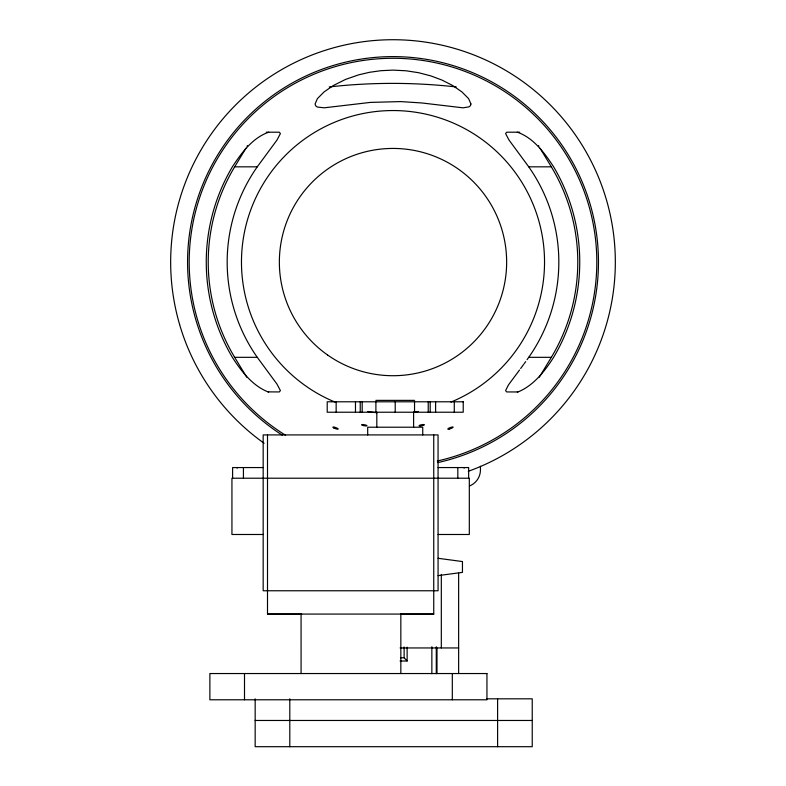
<?xml version="1.0" encoding="UTF-8"?>
<svg xmlns="http://www.w3.org/2000/svg" width="786" height="786" viewBox="0 0 786 786"><rect width="100%" height="100%" fill="white"/><g stroke="black" fill="none" stroke-linecap="round" stroke-linejoin="round"><path stroke-width="1.18" d="M435.601 412.228L435.601 401.793M247.069 146.284L247.452 145.636M539.314 377.201L539.717 376.533M245.89 148.299L234.67 166.829A184.769 184.769 0 0 0 234.67 357.325L245.89 375.855M540.11 375.855L551.34 357.325A184.769 184.769 0 0 0 551.34 166.829L540.11 148.299M268.714 132.195C252.552 137.756 241.43 152.995 232.381 166.829A186.734 186.734 0 0 0 232.381 357.325C241.253 371.169 252.316 385.602 267.997 391.88L279.295 391.939L280.415 390.583L276.967 384.079L257.258 357.325A165.826 165.826 0 0 1 257.258 166.829L276.967 140.075L280.415 133.571L279.295 132.205L266.267 132.195M519.733 132.195L506.705 132.205L505.585 133.571L509.033 140.075L528.742 166.829A165.826 165.826 0 0 1 528.742 357.325L527.072 359.674M525.677 361.629L524.007 363.947M523.447 364.714L520.656 368.496M519.556 369.97L508.483 384.875L505.585 390.583L506.705 391.939L517.994 391.959C533.625 385.533 544.757 371.228 553.619 357.325A186.734 186.734 0 0 0 553.619 166.829C544.57 152.995 533.458 137.756 517.286 132.195M518.003 391.88L517.286 391.959M438.077 575.617L462.453 572.375L462.453 561.548L438.077 558.296M329.226 86.951C371.464 82.166 413.986 82.235 456.224 86.932M234.67 166.829L257.258 166.829M528.742 166.829L551.34 166.829M234.67 357.325L257.258 357.325M528.742 357.325L551.34 357.325M375.816 400.369L414.615 400.369M263.172 467.562L232.607 467.562L232.607 478.212M438.077 467.562L468.643 467.562L468.643 478.212M438.077 534.49L469.311 534.49L469.311 478.212L231.939 478.212L231.939 534.49L263.172 534.49L263.172 434.913L438.057 434.913L438.077 590.767L263.172 590.767L263.172 534.323M267.505 614.072L433.744 614.072M301.726 614.151L267.505 614.151L267.505 478.212M400.742 614.151L433.744 614.151L433.744 478.212M400.103 647.949L458.641 647.949M400.614 657.774L404.122 657.774L407.128 661.016L400.064 661.016M486.603 698.823L532.24 698.823L532.24 746.7L255.165 746.7L255.165 698.823M255.165 720.467L532.24 720.467M268.714 391.959L267.997 391.88M246.293 376.533L246.686 377.201M538.548 145.636L538.931 146.284M301.067 614.072L301.087 673.543M497.607 698.823L497.607 746.7M480.452 466.236L480.452 469.881A17.321 17.321 0 0 1 469.507 485.984M464.113 467.562L464.113 468.22M458.641 573.191L458.641 673.523M457.816 467.562L457.816 478.212M454.279 401.793L454.279 412.228M452.314 673.543L452.314 699.786M441.319 574.419L441.319 647.949M436.996 647.949L436.996 673.523M436.279 646.721L436.279 673.72M433.744 434.913L433.744 477.868M431.858 646.721L431.858 673.72M430.197 401.793L430.197 412.228M428.232 401.793L428.232 412.228M422.74 434.913L422.74 427.211L367.691 427.211L367.691 434.913M414.536 401.793L414.536 412.228M413.613 412.228L413.613 427.211M407.128 647.163L407.128 661.016M404.122 646.947L404.122 657.774M400.84 614.072L400.84 673.543M395.211 401.793L395.211 412.228M376.818 412.228L376.818 427.211M375.895 401.793L375.895 412.228M362.189 401.793L362.189 412.228M360.234 401.793L360.234 412.228M355.478 401.793L355.478 412.228M336.153 401.793L336.153 412.228M289.798 698.823L289.798 746.7M267.505 434.913L267.505 477.868M244.505 673.543L244.505 699.786M243.434 467.562L243.434 478.212M237.126 467.562L237.126 468.22M335.062 402.088A151.521 151.521 0 0 1 272.781 169.845A151.521 151.521 0 0 1 513.229 169.845A151.521 151.521 0 0 1 450.938 402.088M418.26 411.481A151.521 151.521 0 0 1 413.613 412.188M377.054 412.758A151.521 151.521 0 0 1 367.74 411.481M285.593 435.277A203.8 203.8 0 0 1 254.065 112.968A203.8 203.8 0 0 1 573.348 167.153A203.8 203.8 0 0 1 437.252 461.018M179.63 324.549A222.33 222.33 0 0 1 393 39.722A222.359 222.359 0 0 1 468.26 471.305M264.116 443.255A222.359 222.359 0 0 1 179.611 324.559M437.753 462.6A205.46 205.46 0 0 0 393 56.612A205.441 205.441 0 0 0 195.852 319.804A205.46 205.46 0 0 0 282.272 435.139M470.932 103.958L470.46 105.638L469.065 106.847L463.042 107.829L421.964 102.976L400.654 101.591L370.344 102.406L324.264 107.81L317.377 107.053L315.648 105.796L315.078 103.958L317.416 98.623L324.078 91.913L333.372 85.497L345.565 79.415L358.563 74.876L369.449 72.312L381.033 70.681L393 70.121L405.949 70.769L418.427 72.676L430.866 75.908L441.929 80.054L452.628 85.497L461.922 91.913L468.594 98.623L470.932 103.958M463.219 401.793L327.212 401.793L327.212 412.228L463.219 412.228L463.219 401.793M486.947 673.543L209.872 673.543L209.872 699.786L486.947 699.786L486.947 673.543M327.565 354.987A113.646 113.646 0 0 0 506.184 272.29A113.646 113.646 0 0 0 345.25 158.949A113.646 113.646 0 0 0 327.565 354.987M420.353 425.914A2.722 0.511 -10.2 0 0 424.411 424.774A2.722 0.511 -10.2 0 0 420.412 425A2.722 0.511 -10.2 0 0 420.353 425.914M362.788 425.413A2.722 0.511 10.2 0 0 366.954 425.727A2.722 0.511 10.2 0 0 363.083 424.558A2.722 0.511 10.2 0 0 362.788 425.413M333.824 427.948A2.839 0.56 20 0 0 338.167 429.107A2.839 0.56 20 0 0 334.59 427.201A2.839 0.56 20 0 0 333.824 427.948M449.248 429.038A2.839 0.56 -20 0 0 453.149 427.122A2.839 0.56 -20 0 0 449.022 428.085A2.839 0.56 -20 0 0 449.248 429.038"/></g></svg>
